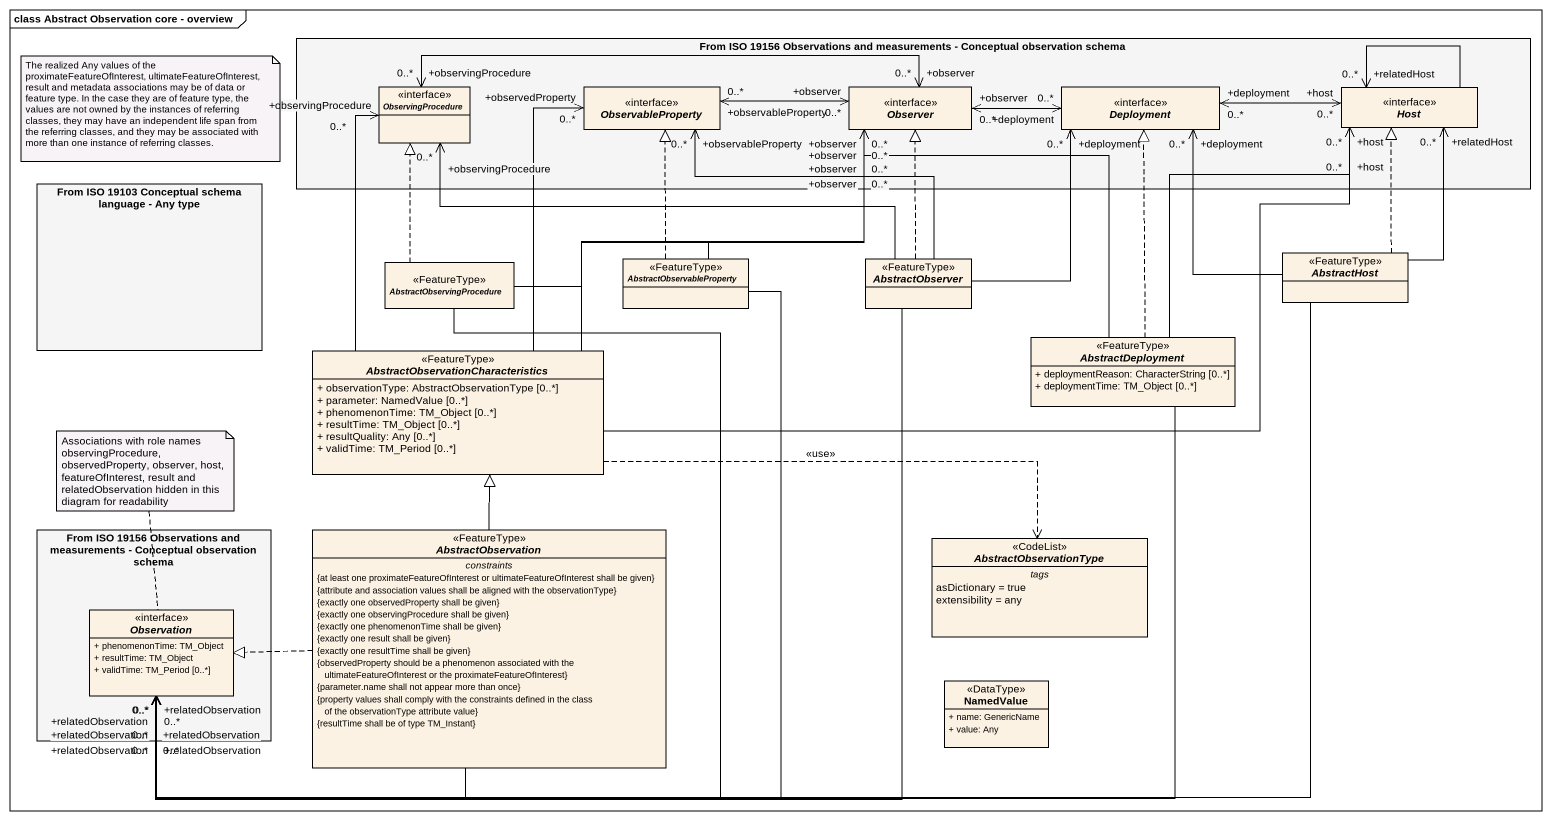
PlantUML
@startuml
mainframe class Abstract Observation core - overview
allowmixing
hide circle
hide empty members
skinparam classAttributeIconSize 0
rectangle "From ISO 19156 Observations and measurements - Conceptual observation schema" as From_ISO_19156_Observations #F5F5F5 {
  interface ObservingProcedure
  interface ObservableProperty
  interface Observer
  interface Deployment
  interface Host
}
rectangle "From ISO 19103 Conceptual schema language - Any type" as From_ISO_19103_Conceptual #F5F5F5
abstract class AbstractHost <<FeatureType>>
abstract class AbstractObservingProcedure <<FeatureType>>
abstract class AbstractObservableProperty <<FeatureType>>
abstract class AbstractObserver <<FeatureType>>
abstract class AbstractDeployment <<FeatureType>> {
  + deploymentReason: CharacterString [0..*]
  + deploymentTime: TM_Object [0..*]
}
abstract class "AbstractObservationCharacteristics" as AbstractObservationCharacter <<FeatureType>> {
  + observationType: AbstractObservationType [0..*]
  + parameter: NamedValue [0..*]
  + phenomenonTime: TM_Object [0..*]
  + resultTime: TM_Object [0..*]
  + resultQuality: Any [0..*]
  + validTime: TM_Period [0..*]
}
rectangle "From ISO 19156 Observations and measurements - Conceptual observation schema" as From_ISO_19156_Observations_2 #F5F5F5 {
  interface Observation {
    + phenomenonTime: TM_Object
    + resultTime: TM_Object
    + validTime: TM_Period [0..*]
  }
}
abstract class AbstractObservation <<FeatureType>> {
  -- constraints --
  {at least one proximateFeatureOfInterest or ultimateFeatureOfInterest shall be given}
  {attribute and association values shall be aligned with the observationType}
  {exactly one observedProperty shall be given}
  {exactly one observingProcedure shall be given}
  {exactly one phenomenonTime shall be given}
  {exactly one result shall be given}
  {exactly one resultTime shall be given}
  {observedProperty should be a phenomenon associated with the ultimateFeatureOfInterest or the proximateFeatureOfInterest}
  {parameter.name shall not appear more than once}
  {property values shall comply with the constraints defined in the class of the observationType attribute value}
  {resultTime shall be of type TM_Instant}
}
abstract class AbstractObservationType <<CodeList>> {
  -- tags --
  asDictionary = true
  extensibility = any
}
class NamedValue <<DataType>> {
  + name: GenericName
  + value: Any
}
Observer "+observer\n0..*" <-left-> "+observingProcedure\n0..*" ObservingProcedure
Observer "+observer\n0..*" <-left-> "+observableProperty\n0..*" ObservableProperty
Observer "+observer\n0..*" <-right-> "+deployment\n0..*" Deployment
Host "+host\n0..*" <-left-> "+deployment\n0..*" Deployment
Host --> "+relatedHost\n0..*" Host
AbstractHost -up-> "+deployment\n0..*" Deployment
AbstractHost -up-> "+relatedHost\n0..*" Host
AbstractHost .up.|> Host
AbstractHost -left-> "+relatedObservation\n0..*" Observation
AbstractObservingProcedure .up.|> ObservingProcedure
AbstractObservingProcedure -right-> "+observer\n0..*" Observer
AbstractObservingProcedure --> "+relatedObservation\n0..*" Observation
AbstractObservableProperty .up.|> ObservableProperty
AbstractObservableProperty -up-> "+observer\n0..*" Observer
AbstractObservableProperty --> "+relatedObservation\n0..*" Observation
AbstractObserver -left-> "+observingProcedure\n0..*" ObservingProcedure
AbstractObserver -up-> "+observableProperty\n0..*" ObservableProperty
AbstractObserver .up.|> Observer
AbstractObserver -up-> "+deployment\n0..*" Deployment
AbstractObserver -left-> "+relatedObservation\n0..*" Observation
AbstractDeployment -up-> "+observer\n0..*" Observer
AbstractDeployment .up.|> Deployment
AbstractDeployment -up-> "+host\n0..*" Host
AbstractDeployment -left-> "+relatedObservation\n0..*" Observation
AbstractObservationCharacter -up-> "+observingProcedure\n0..*" ObservingProcedure
AbstractObservationCharacter -up-> "+observedProperty\n0..*" ObservableProperty
AbstractObservationCharacter -up-> "+observer\n0..*" Observer
AbstractObservationCharacter -right-> "+host\n0..*" Host
AbstractObservationCharacter .right.> AbstractObservationType : <<use>>
AbstractObservation -up-|> AbstractObservationCharacter
AbstractObservation -left-> "+relatedObservation\n0..*" Observation
AbstractObservation .left.|> Observation
note as N1
  The realized Any values of the proximateFeatureOfInterest, ultimateFeatureOfInterest, result and metadata associations may be of data or feature type. In the case they are of feature type, the values are not owned by the instances of referring classes, they may have an independent life span from the referring classes, and they may be associated with more than one instance of referring classes.
end note
note top of Observation : Associations with role names observingProcedure, observedProperty, observer, host, featureOfInterest, result and relatedObservation hidden in this diagram for readability
@enduml
